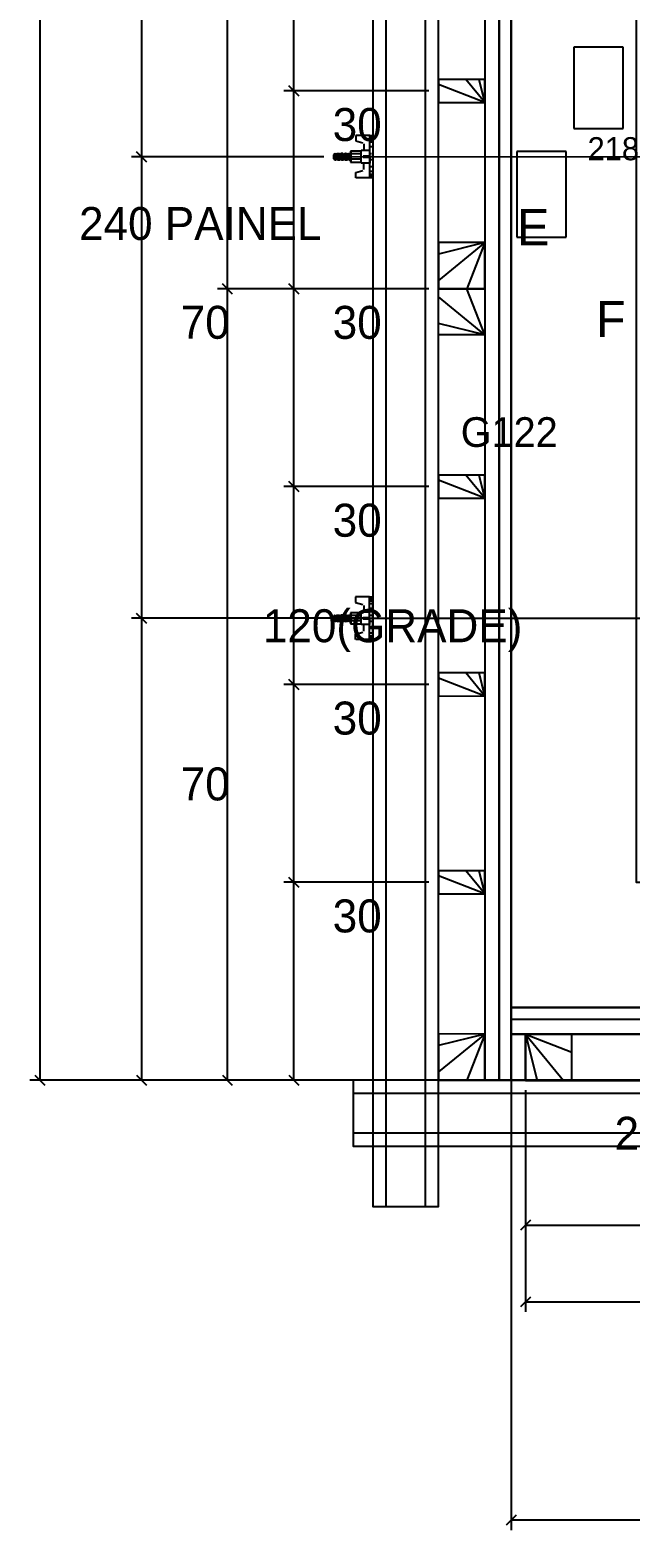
# Model space of a CAD drawing. Header units: metres. Extents: x 2947 to 8880, y 4018 to 5897.
# Drawn here: x 6126.3 to 6308.4, y 5165.5 to 5620.4 of the extents above; entities that cross this region are included whole.
import ezdxf

# ---------------------------------------------------------------- set-up
doc = ezdxf.new("R2010")
doc.units = ezdxf.units.M

msp = doc.modelspace()

# ---------------------------------------------------------------- linework, layer by layer
at = {"layer": 'CHAPA', "color": 1}
for p, q in [((6272.36, 5323.88), (6272.36, 5315.88)), ((6272.36, 5315.88), (6276.13, 5315.88))]:
    msp.add_line(p, q, dxfattribs=at)
for points in [[(6268.76, 5301.88), (6272.36, 5301.88), (6272.36, 5781.88), (6268.76, 5781.88), (6268.76, 5301.88)], [(6272.36, 5323.88), (6624.36, 5323.88), (6624.36, 5320.28), (6272.36, 5320.28), (6272.36, 5323.88)]]:
    msp.add_lwpolyline(points, dxfattribs=at)
at = {"layer": 'CONCRETO', "color": 2}
msp.add_lwpolyline([(6602.36, 5323.88), (6602.36, 5361.88), (6310.36, 5361.88), (6310.36, 5759.88), (6272.36, 5759.88), (6272.36, 5323.88), (6602.36, 5323.88)], dxfattribs=at)
at = {"layer": 'COTA', "color": 241}
for p, q in [((6129.33, 5781.88), (6129.33, 5301.88)), ((6186.22, 5781.89), (6186.22, 5541.9)), ((6160.18, 5701.87), (6160.18, 5581.9)), ((6206.42, 5601.9), (6206.42, 5661.9)), ((6247.36, 5601.9), (6203.42, 5601.9)), ((6247.36, 5601.9), (6203.42, 5601.9)), ((6206.42, 5541.9), (6206.42, 5601.9)), ((6215.55, 5581.9), (6157.18, 5581.9)), ((6215.55, 5581.9), (6157.18, 5581.9)), ((6160.18, 5581.9), (6160.18, 5441.96)), ((6247.35, 5541.9), (6183.22, 5541.9)), ((6247.37, 5541.89), (6183.22, 5541.89)), ((6186.22, 5541.89), (6186.22, 5301.9)), ((6247.35, 5541.9), (6203.42, 5541.9)), ((6247.36, 5541.89), (6203.42, 5541.89)), ((6206.42, 5481.9), (6206.42, 5541.89)), ((6247.36, 5481.9), (6203.42, 5481.9)), ((6247.36, 5481.9), (6203.42, 5481.9)), ((6206.42, 5421.9), (6206.42, 5481.9)), ((6227.32, 5441.96), (6157.18, 5441.96)), ((6227.32, 5441.96), (6157.18, 5441.96)), ((6160.18, 5441.96), (6160.18, 5301.9)), ((6247.36, 5421.9), (6203.42, 5421.9)), ((6247.36, 5421.9), (6203.42, 5421.9)), ((6206.42, 5361.9), (6206.42, 5421.9)), ((6247.36, 5361.9), (6203.42, 5361.9)), ((6247.36, 5361.9), (6203.42, 5361.9)), ((6206.42, 5301.9), (6206.42, 5361.9)), ((6272.36, 5312.88), (6272.36, 5165.47)), ((6269.36, 5301.88), (6126.33, 5301.88)), ((6247.36, 5301.9), (6157.18, 5301.9)), ((6247.35, 5301.9), (6183.22, 5301.9)), ((6247.35, 5301.9), (6203.42, 5301.9)), ((6276.74, 5298.83), (6276.74, 5231.61)), ((6276.74, 5298.83), (6276.74, 5254.91)), ((6276.74, 5257.91), (6330.74, 5257.91)), ((6436.73, 5234.61), (6276.74, 5234.61)), ((6624.36, 5168.47), (6272.36, 5168.47))]:
    msp.add_line(p, q, dxfattribs=at)
at = {"layer": 'COTA', "color": 180}
for p, q in [((6291.36, 5615.21), (6291.36, 5590.54)), ((6306.36, 5615.21), (6291.36, 5615.21)), ((6306.36, 5590.54), (6306.36, 5615.21)), ((6291.36, 5590.54), (6306.36, 5590.54)), ((6274.06, 5583.51), (6274.06, 5557.51)), ((6289.06, 5583.51), (6274.06, 5583.51)), ((6289.06, 5557.51), (6289.06, 5583.51)), ((6274.06, 5557.51), (6289.06, 5557.51))]:
    msp.add_line(p, q, dxfattribs=at)
at = {"layer": 'COTA'}
for p, q in [((6207.92, 5600.4), (6204.92, 5603.4)), ((6204.92, 5603.4), (6207.92, 5600.4)), ((6161.68, 5580.4), (6158.68, 5583.4)), ((6158.68, 5583.4), (6161.68, 5580.4)), ((6184.72, 5543.4), (6187.72, 5540.4)), ((6187.72, 5540.39), (6184.72, 5543.39)), ((6204.92, 5543.4), (6207.92, 5540.4)), ((6207.92, 5540.39), (6204.92, 5543.39)), ((6204.92, 5483.4), (6207.92, 5480.4)), ((6207.92, 5480.4), (6204.92, 5483.4)), ((6158.68, 5443.46), (6161.68, 5440.46)), ((6161.68, 5440.46), (6158.68, 5443.46)), ((6207.92, 5420.4), (6204.92, 5423.4)), ((6204.92, 5423.4), (6207.92, 5420.4)), ((6207.92, 5360.4), (6204.92, 5363.4)), ((6204.92, 5363.4), (6207.92, 5360.4)), ((6127.83, 5303.38), (6130.83, 5300.38)), ((6158.68, 5303.4), (6161.68, 5300.4)), ((6184.72, 5303.4), (6187.72, 5300.4)), ((6204.92, 5303.4), (6207.92, 5300.4)), ((6278.24, 5259.41), (6275.24, 5256.41)), ((6278.24, 5236.11), (6275.24, 5233.11)), ((6273.86, 5169.97), (6270.86, 5166.97))]:
    msp.add_line(p, q, dxfattribs=at)
at = {"layer": 'Hachura'}
for p, q in [((6225.19, 5588.42), (6225.19, 5586.74)), ((6229.45, 5588.42), (6225.19, 5588.42)), ((6225.19, 5586.74), (6227.4, 5586.16)), ((6229.43, 5588.28), (6230.35, 5588.28)), ((6229.43, 5588.07), (6230.35, 5588.07)), ((6229.43, 5587.73), (6230.35, 5587.73)), ((6229.43, 5587.27), (6230.35, 5587.27)), ((6229.43, 5586.43), (6230.35, 5586.43)), ((6229.45, 5575.52), (6229.45, 5588.42)), ((6229.45, 5588.42), (6230.35, 5588.42)), ((6230.35, 5588.42), (6230.35, 5575.52)), ((6230.35, 5587.46), (6230.35, 5579.65)), ((6218.87, 5582.87), (6218.55, 5582.55)), ((6218.55, 5581.26), (6218.55, 5582.55)), ((6218.87, 5582.35), (6219.21, 5583.03)), ((6219.44, 5582.97), (6218.87, 5581.84)), ((6219.51, 5582.87), (6218.87, 5581.58)), ((6218.87, 5582.87), (6218.87, 5580.93)), ((6218.87, 5582.61), (6219, 5582.87)), ((6219.19, 5580.94), (6220.16, 5582.87)), ((6219.19, 5580.94), (6220.16, 5582.87)), ((6219.28, 5580.86), (6220.37, 5583.03)), ((6219.51, 5582.87), (6220.16, 5582.87)), ((6220.6, 5582.97), (6219.53, 5580.83)), ((6220.68, 5582.87), (6219.71, 5580.94)), ((6220.35, 5580.94), (6221.32, 5582.87)), ((6220.45, 5580.86), (6221.53, 5583.03)), ((6221.32, 5582.87), (6220.68, 5582.87)), ((6221.76, 5582.97), (6220.69, 5580.83)), ((6221.84, 5582.87), (6220.87, 5580.94)), ((6221.51, 5580.94), (6222.48, 5582.87)), ((6221.61, 5580.86), (6222.69, 5583.03)), ((6222.05, 5582.87), (6221.84, 5582.87)), ((6222.92, 5582.97), (6221.85, 5580.83)), ((6223, 5582.87), (6222.03, 5580.94)), ((6222.05, 5582.87), (6222.48, 5582.87)), ((6222.67, 5580.94), (6223.64, 5582.87)), ((6223, 5582.87), (6223.64, 5582.87)), ((6223.64, 5582.1), (6223.01, 5580.83)), ((6223.64, 5581.84), (6223.19, 5580.94)), ((6223.64, 5583.64), (6223.64, 5580.29)), ((6226.87, 5583.64), (6223.64, 5583.64)), ((6223.64, 5582.87), (6226.87, 5582.87)), ((6223.71, 5583.64), (6223.71, 5580.29)), ((6226.87, 5583.9), (6226.87, 5583.64)), ((6226.87, 5580.03), (6226.87, 5583.9)), ((6226.87, 5583.9), (6229.45, 5583.9)), ((6226.87, 5583.9), (6226.87, 5583.64)), ((6227.45, 5582.17), (6229.45, 5582.17)), ((6229.45, 5581.66), (6227.45, 5581.66)), ((6227.64, 5585.85), (6227.64, 5583.9)), ((6229.43, 5584.99), (6230.35, 5584.99)), ((6229.45, 5581.97), (6229.45, 5580.03)), ((6229.45, 5581.96), (6230.35, 5581.96)), ((6229.57, 5582.94), (6230.01, 5582.94)), ((6218.87, 5580.93), (6218.55, 5581.26)), ((6219.19, 5580.94), (6218.87, 5580.94)), ((6220.35, 5580.94), (6219.71, 5580.94)), ((6221.51, 5580.94), (6220.87, 5580.94)), ((6221.08, 5580.94), (6220.87, 5580.94)), ((6222.67, 5580.94), (6222.03, 5580.94)), ((6223.64, 5580.94), (6223.19, 5580.94)), ((6223.64, 5581.32), (6226.87, 5581.32)), ((6223.64, 5580.29), (6226.87, 5580.29)), ((6225.19, 5577.19), (6227.4, 5577.78)), ((6225.19, 5575.52), (6225.19, 5577.19)), ((6229.45, 5580.03), (6226.87, 5580.03)), ((6227.64, 5578.09), (6227.64, 5580.03)), ((6229.43, 5578.93), (6230.35, 5578.93)), ((6229.43, 5577.51), (6230.35, 5577.51)), ((6229.45, 5580.68), (6229.45, 5581.32)), ((6229.45, 5575.52), (6229.45, 5580.68)), ((6229.77, 5581.01), (6229.55, 5581.01)), ((6230.2, 5581.01), (6229.77, 5581.01)), ((6230.35, 5575.52), (6225.21, 5575.52)), ((6229.43, 5576.67), (6230.35, 5576.67)), ((6229.43, 5576.21), (6230.35, 5576.21)), ((6229.43, 5575.87), (6230.35, 5575.87)), ((6229.43, 5575.66), (6230.35, 5575.66)), ((6225.16, 5448.42), (6225.16, 5446.74)), ((6229.42, 5448.42), (6225.16, 5448.42)), ((6225.16, 5446.74), (6227.37, 5446.16)), ((6227.61, 5445.85), (6227.61, 5443.9)), ((6229.4, 5448.28), (6230.33, 5448.28)), ((6229.4, 5448.07), (6230.33, 5448.07)), ((6229.4, 5447.73), (6230.33, 5447.73)), ((6229.4, 5447.27), (6230.33, 5447.27)), ((6229.4, 5446.43), (6230.33, 5446.43)), ((6229.42, 5448.42), (6230.32, 5448.42)), ((6229.42, 5435.52), (6229.42, 5448.42)), ((6230.32, 5448.42), (6230.32, 5435.52)), ((6230.32, 5447.46), (6230.32, 5439.65)), ((6218.84, 5442.87), (6218.52, 5442.55)), ((6218.52, 5441.26), (6218.52, 5442.55)), ((6218.84, 5440.93), (6218.52, 5441.26)), ((6218.84, 5442.35), (6219.18, 5443.03)), ((6219.41, 5442.97), (6218.84, 5441.84)), ((6218.84, 5442.61), (6218.97, 5442.87)), ((6219.49, 5442.87), (6218.84, 5441.58)), ((6218.84, 5442.87), (6218.84, 5440.93)), ((6219.16, 5440.94), (6218.84, 5440.94)), ((6219.16, 5440.94), (6220.13, 5442.87)), ((6219.16, 5440.94), (6220.13, 5442.87)), ((6219.26, 5440.86), (6220.34, 5443.03)), ((6219.49, 5442.87), (6220.13, 5442.87)), ((6220.57, 5442.97), (6219.5, 5440.83)), ((6220.65, 5442.87), (6219.68, 5440.94)), ((6220.33, 5440.94), (6219.68, 5440.94)), ((6220.33, 5440.94), (6221.29, 5442.87)), ((6220.42, 5440.86), (6221.5, 5443.03)), ((6221.29, 5442.87), (6220.65, 5442.87)), ((6221.73, 5442.97), (6220.66, 5440.83)), ((6221.81, 5442.87), (6220.84, 5440.94)), ((6221.49, 5440.94), (6220.84, 5440.94)), ((6221.05, 5440.94), (6220.84, 5440.94)), ((6221.49, 5440.94), (6222.45, 5442.87)), ((6221.58, 5440.86), (6222.66, 5443.03)), ((6222.02, 5442.87), (6221.81, 5442.87)), ((6222.89, 5442.97), (6221.82, 5440.83)), ((6222.97, 5442.87), (6222, 5440.94)), ((6222.65, 5440.94), (6222, 5440.94)), ((6222.02, 5442.87), (6222.45, 5442.87)), ((6222.65, 5440.94), (6223.61, 5442.87)), ((6222.97, 5442.87), (6223.61, 5442.87)), ((6223.61, 5442.1), (6222.98, 5440.83)), ((6223.61, 5441.84), (6223.16, 5440.94)), ((6223.61, 5440.94), (6223.16, 5440.94)), ((6226.84, 5443.64), (6223.61, 5443.64)), ((6223.61, 5443.64), (6223.61, 5440.29)), ((6223.61, 5442.87), (6226.84, 5442.87)), ((6223.61, 5441.32), (6226.84, 5441.32)), ((6223.68, 5443.64), (6223.68, 5440.29)), ((6226.84, 5443.9), (6226.84, 5443.64)), ((6226.84, 5443.9), (6226.84, 5443.64)), ((6226.84, 5440.03), (6226.84, 5443.9)), ((6226.84, 5443.9), (6229.42, 5443.9)), ((6227.42, 5442.17), (6229.42, 5442.17)), ((6229.42, 5441.66), (6227.42, 5441.66)), ((6229.4, 5444.99), (6230.32, 5444.99)), ((6229.42, 5441.97), (6229.42, 5440.03)), ((6229.42, 5441.96), (6230.32, 5441.96)), ((6229.42, 5440.68), (6229.42, 5441.32)), ((6229.42, 5435.52), (6229.42, 5440.68)), ((6229.74, 5441.01), (6229.53, 5441.01)), ((6229.55, 5442.94), (6229.98, 5442.94)), ((6230.17, 5441.01), (6229.74, 5441.01)), ((6223.61, 5440.29), (6226.84, 5440.29)), ((6225.16, 5437.19), (6227.37, 5437.78)), ((6225.16, 5435.52), (6225.16, 5437.19)), ((6229.42, 5440.03), (6226.84, 5440.03)), ((6227.61, 5438.09), (6227.61, 5440.03)), ((6229.4, 5438.93), (6230.33, 5438.93)), ((6229.4, 5437.51), (6230.33, 5437.51)), ((6229.4, 5436.67), (6230.33, 5436.67)), ((6229.4, 5436.21), (6230.33, 5436.21)), ((6230.32, 5435.52), (6225.19, 5435.52)), ((6229.4, 5435.87), (6230.33, 5435.87)), ((6229.4, 5435.66), (6230.33, 5435.66))]:
    msp.add_line(p, q, dxfattribs=at)
at = {"layer": 'Hachura', "color": 251}
for p, q in [((6219.54, 5581.96), (6359.34, 5581.95)), ((6219.52, 5441.96), (6359.32, 5441.95))]:
    msp.add_line(p, q, dxfattribs=at)
for points in [[(6268.76, 5781.88), (6264.36, 5781.88), (6264.36, 5301.88), (6268.76, 5301.88), (6268.76, 5781.88)], [(6268.76, 5301.88), (6272.36, 5301.88), (6272.36, 5781.88), (6268.76, 5781.88), (6268.76, 5301.88)], [(6272.36, 5323.88), (6624.36, 5323.88), (6624.36, 5320.28), (6272.36, 5320.28), (6272.36, 5323.88)], [(6272.36, 5320.28), (6272.36, 5315.88), (6624.36, 5315.88), (6624.36, 5320.28), (6272.36, 5320.28)], [(6272.36, 5301.88), (6276.76, 5301.88), (6276.76, 5315.88), (6272.36, 5315.88), (6272.36, 5301.88)]]:
    msp.add_lwpolyline(points, dxfattribs=at)
at = {"layer": 'Madeira', "color": 126}
for p, q in [((6264.35, 5598.38), (6258.6, 5605.39)), ((6264.35, 5598.38), (6262.62, 5605.39)), ((6264.35, 5598.38), (6250.36, 5603.83)), ((6264.36, 5555.88), (6250.35, 5544.38)), ((6264.36, 5555.88), (6250.36, 5552.41)), ((6264.36, 5555.88), (6258.92, 5541.89)), ((6264.34, 5527.88), (6258.93, 5541.88)), ((6264.34, 5527.88), (6250.35, 5539.41)), ((6264.34, 5527.88), (6250.35, 5531.38)), ((6264.35, 5478.38), (6250.36, 5483.83)), ((6264.35, 5478.38), (6258.6, 5485.39)), ((6264.35, 5478.38), (6262.62, 5485.39)), ((6264.35, 5418.38), (6250.36, 5423.83)), ((6264.35, 5418.38), (6258.6, 5425.39)), ((6264.35, 5418.38), (6262.62, 5425.39)), ((6264.35, 5358.38), (6250.36, 5363.83)), ((6264.35, 5358.38), (6258.6, 5365.39)), ((6264.35, 5358.38), (6262.62, 5365.39)), ((6264.36, 5315.88), (6250.35, 5304.38)), ((6264.36, 5315.88), (6250.36, 5312.41)), ((6264.36, 5315.88), (6258.92, 5301.89))]:
    msp.add_line(p, q, dxfattribs=at)
for points in [[(6264.36, 5541.88), (6250.36, 5541.9), (6250.36, 5781.89), (6264.36, 5781.88), (6264.36, 5541.88)], [(6264.35, 5598.38), (6264.36, 5605.38), (6250.36, 5605.4), (6250.35, 5598.4), (6264.35, 5598.38)], [(6264.36, 5555.88), (6250.36, 5555.9), (6250.35, 5541.9), (6264.35, 5541.88), (6264.36, 5555.88)], [(6264.34, 5527.88), (6250.34, 5527.89), (6250.36, 5541.89), (6264.36, 5541.88), (6264.34, 5527.88)], [(6264.36, 5301.88), (6250.36, 5301.9), (6250.36, 5541.89), (6264.36, 5541.88), (6264.36, 5301.88)], [(6264.35, 5478.38), (6264.36, 5485.38), (6250.36, 5485.4), (6250.35, 5478.4), (6264.35, 5478.38)], [(6264.35, 5418.38), (6264.36, 5425.38), (6250.36, 5425.4), (6250.35, 5418.4), (6264.35, 5418.38)], [(6264.35, 5358.38), (6264.36, 5365.38), (6250.36, 5365.4), (6250.35, 5358.4), (6264.35, 5358.38)], [(6264.36, 5315.88), (6250.36, 5315.9), (6250.35, 5301.9), (6264.35, 5301.88), (6264.36, 5315.88)], [(6276.76, 5315.83), (6276.76, 5301.83), (6436.76, 5301.83), (6436.76, 5315.83), (6276.76, 5315.83)]]:
    msp.add_lwpolyline(points, dxfattribs=at)
at = {"layer": 'MEIO_PONT', "color": 93}
for q in [(6290.76, 5310.41), (6280.24, 5301.83), (6288.27, 5301.83)]:
    msp.add_line((6276.76, 5315.83), q, dxfattribs=at)
msp.add_lwpolyline([(6276.76, 5315.83), (6276.76, 5301.83), (6290.76, 5301.83), (6290.76, 5315.83), (6276.76, 5315.83)], dxfattribs=at)
at = {"layer": 'Perfil Metálico', "color": 224}
for points in [[(6250.36, 5813.81), (6230.36, 5813.81), (6230.36, 5263.56), (6250.36, 5263.56), (6250.36, 5813.81)], [(6234.36, 5263.56), (6246.36, 5263.56), (6246.36, 5813.81), (6234.36, 5813.81), (6234.36, 5263.56)], [(6224.45, 5301.88), (6224.45, 5281.88), (6648.73, 5281.88), (6648.73, 5301.88), (6224.45, 5301.88)], [(6648.73, 5285.88), (6648.73, 5297.88), (6224.45, 5297.88), (6224.45, 5285.88), (6648.73, 5285.88)]]:
    msp.add_lwpolyline(points, dxfattribs=at)
at = {"layer": 'SARRAFO', "color": 251}
msp.add_line((6272.36, 5315.88), (6624.36, 5315.83), dxfattribs=at)
for points in [[(6268.76, 5301.88), (6268.76, 5781.88), (6264.36, 5781.88), (6264.36, 5301.88), (6268.76, 5301.88)], [(6268.76, 5301.88), (6268.76, 5781.88), (6264.36, 5781.88), (6264.36, 5301.88), (6268.76, 5301.88)], [(6624.36, 5315.83), (6624.36, 5323.88), (6272.36, 5323.88), (6272.36, 5315.88)], [(6276.76, 5315.88), (6276.76, 5301.88), (6272.36, 5301.88), (6272.36, 5315.88), (6276.76, 5315.88)]]:
    msp.add_lwpolyline(points, dxfattribs=at)

# ---------------------------------------------------------------- texts
at = {"layer": 'COTA', "color": 241}
for s, p in [('30', (6218.2, 5586.7)), ('240 PAINEL', (6141.23, 5556.68)), ('70', (6172.08, 5526.73)), ('30', (6218.2, 5526.7)), ('30', (6218.2, 5466.7)), ('120(GRADE)', (6197, 5434.7)), ('30', (6218.2, 5406.7)), ('70', (6172.08, 5386.73)), ('30', (6218.2, 5346.7)), ('27', (6303.74, 5280.78))]:
    msp.add_text(s, height=10, dxfattribs=at).set_placement(p)
at = {"layer": 'COTA', "color": 1}
msp.add_text('218', height=7, dxfattribs=at).set_placement((6295.56, 5580.87))
at = {"layer": 'TEXTO_GERAL', "color": 7}
for s, p in [('E', (6274.17, 5555.04)), ('F', (6298.12, 5527.23))]:
    msp.add_text(s, height=11, dxfattribs=at).set_placement(p)
at = {"layer": 'TEXTO_GERAL'}
msp.add_text('G122', height=9, dxfattribs=at).set_placement((6257.06, 5493.94))

doc.saveas('drawing.dxf')
